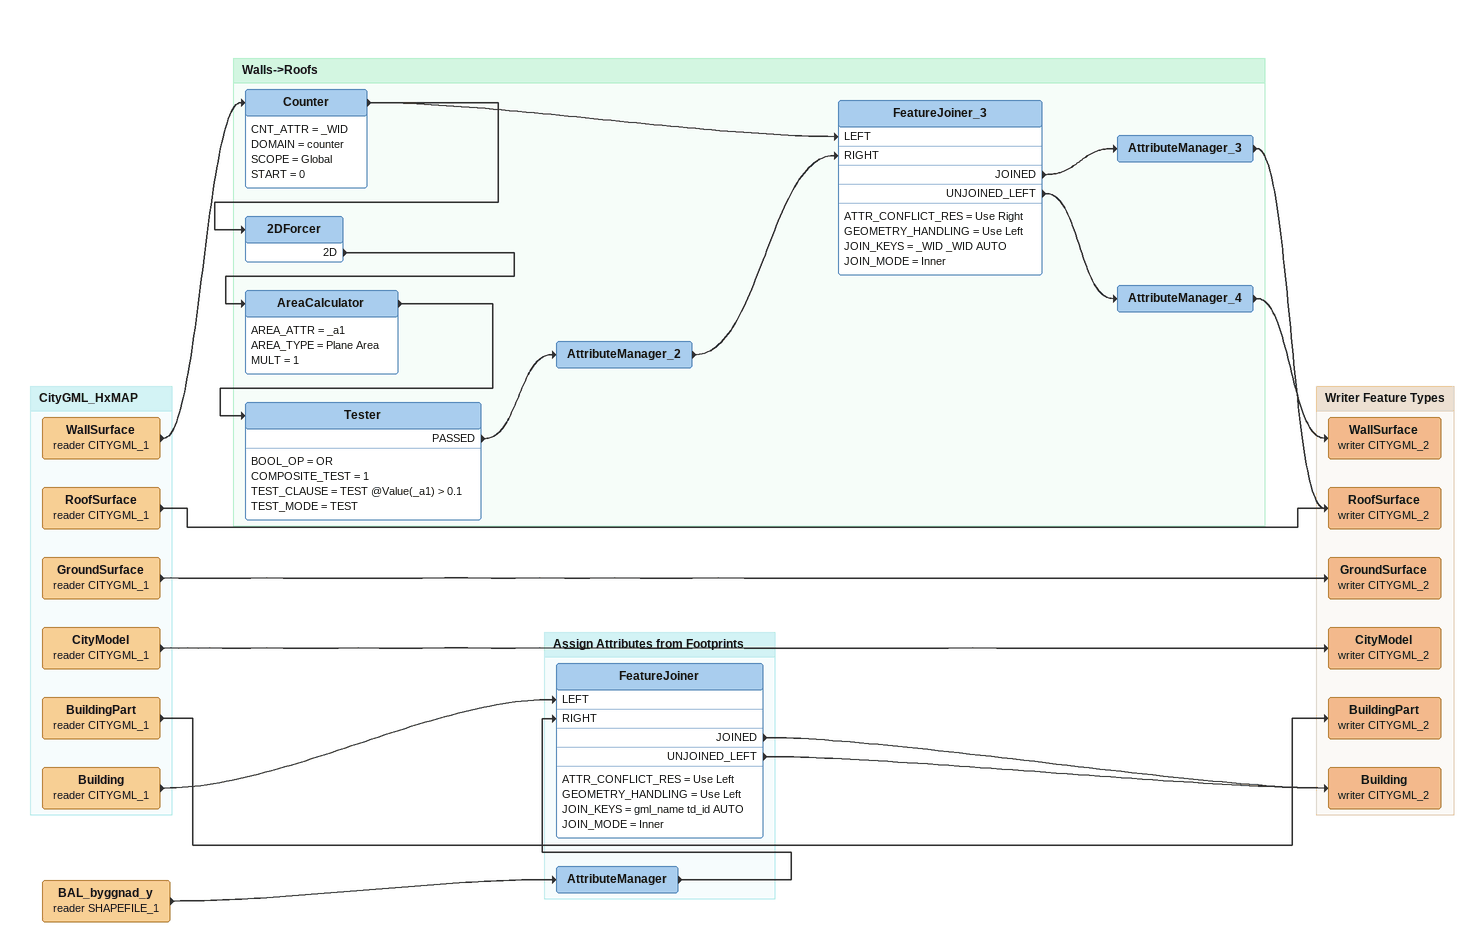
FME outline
BAL_byggnad_y (reader SHAPEFILE_1)
    -> AttributeManager

Bookmark: CityGML_HxMAP
WallSurface (reader CITYGML_1)
    -> Counter
RoofSurface (reader CITYGML_1)
    -> RoofSurface (writer CITYGML_2)
GroundSurface (reader CITYGML_1)
    -> GroundSurface (writer CITYGML_2)
CityModel (reader CITYGML_1)
    -> CityModel (writer CITYGML_2)
BuildingPart (reader CITYGML_1)
    -> BuildingPart (writer CITYGML_2)
Building (reader CITYGML_1)
    -> FeatureJoiner [LEFT]

Bookmark: Walls->Roofs
Counter
    CNT_ATTR = _WID
    DOMAIN = counter
    SCOPE = Global
    START = 0
    -> 2DForcer
    -> FeatureJoiner_3 [LEFT]
2DForcer
    2D -> AreaCalculator
AreaCalculator
    AREA_ATTR = _a1
    AREA_TYPE = Plane Area
    MULT = 1
    -> Tester
Tester
    BOOL_OP = OR
    COMPOSITE_TEST = 1
    TEST_CLAUSE = TEST @Value(_a1) > 0.1
    TEST_MODE = TEST
    PASSED -> AttributeManager_2
AttributeManager_2
    -> FeatureJoiner_3 [RIGHT]
FeatureJoiner_3
    ATTR_CONFLICT_RES = Use Right
    GEOMETRY_HANDLING = Use Left
    JOIN_KEYS = _WID _WID AUTO
    JOIN_MODE = Inner
    JOINED -> AttributeManager_3
    UNJOINED_LEFT -> AttributeManager_4
AttributeManager_3
    -> RoofSurface (writer CITYGML_2)
AttributeManager_4
    -> WallSurface (writer CITYGML_2)

Bookmark: Writer Feature Types
WallSurface (writer CITYGML_2)
RoofSurface (writer CITYGML_2)
GroundSurface (writer CITYGML_2)
CityModel (writer CITYGML_2)
BuildingPart (writer CITYGML_2)
Building (writer CITYGML_2)

Bookmark: Assign Attributes from Footprints
AttributeManager
    -> FeatureJoiner [RIGHT]
FeatureJoiner
    ATTR_CONFLICT_RES = Use Left
    GEOMETRY_HANDLING = Use Left
    JOIN_KEYS = gml_name td_id AUTO
    JOIN_MODE = Inner
    JOINED -> Building (writer CITYGML_2)
    UNJOINED_LEFT -> Building (writer CITYGML_2)
